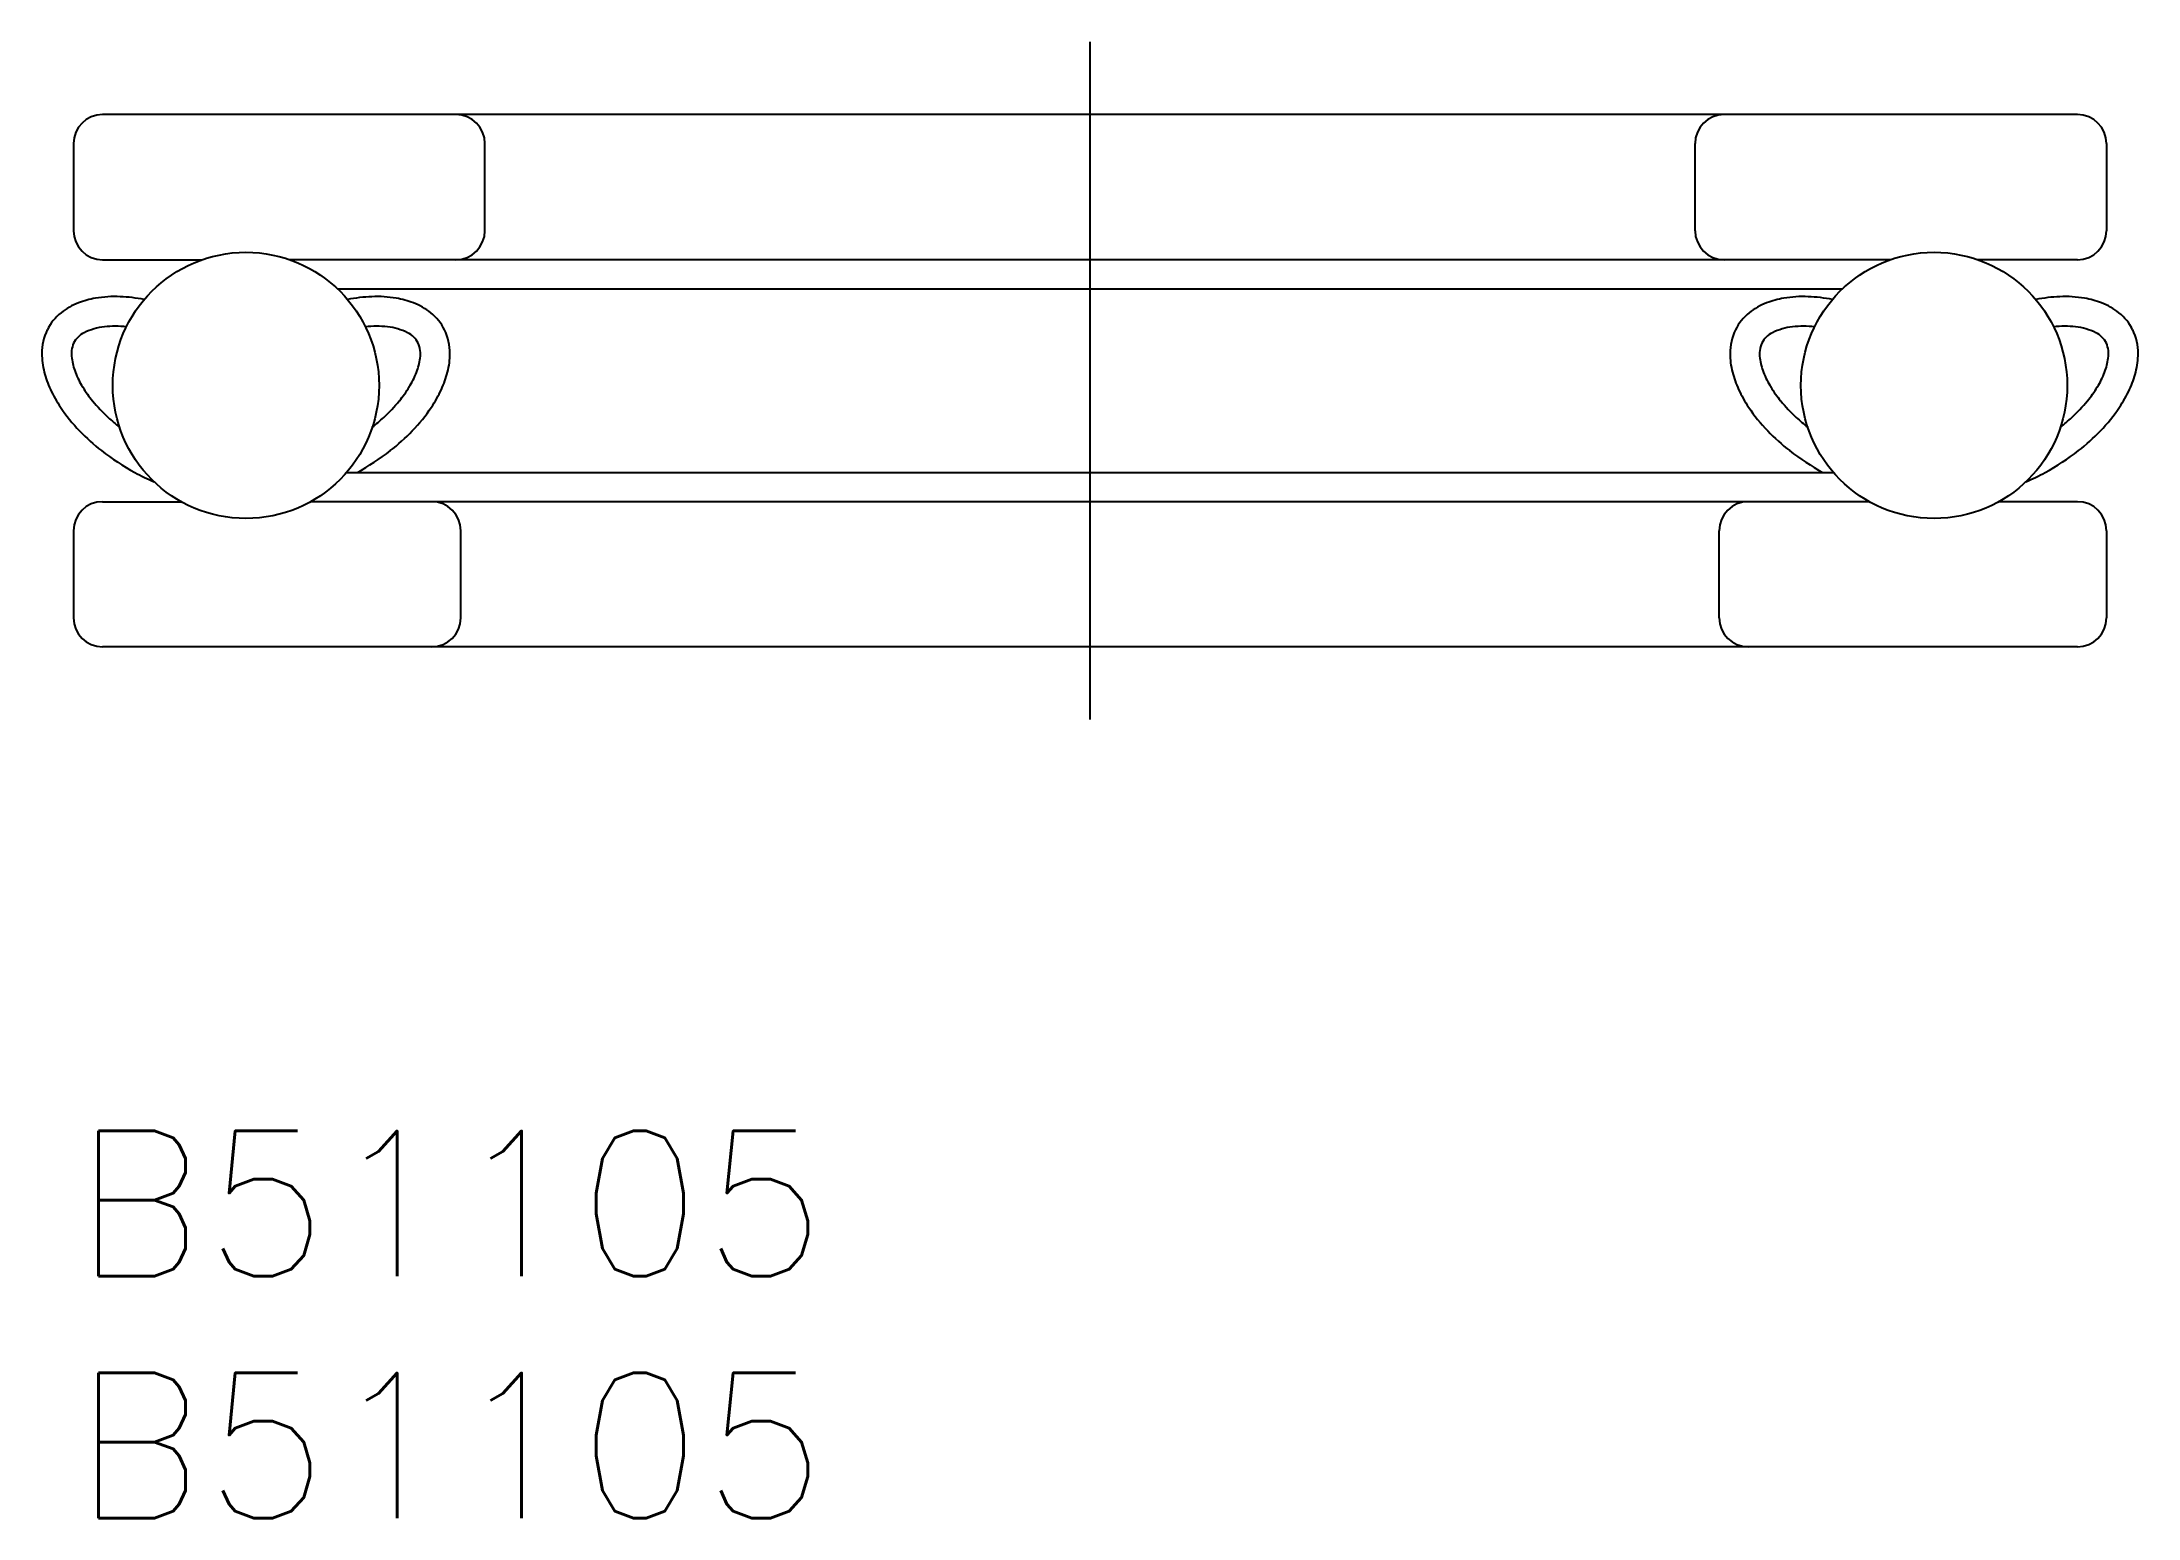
# Model space of a CAD drawing. Extents: x -0.7 to 42.7, y -8 to 22.5.
import ezdxf

# ---------------------------------------------------------------- set-up
doc = ezdxf.new("R2010")
doc.units = 0
doc.header["$LTSCALE"] = 0.5
doc.linetypes.add('CENTER', pattern=[50.8, 31.75, -6.35, 6.35, -6.35])
for name, color, linetype in [('MSM_CENTER', 1, 'CENTER'), ('MSM_CONTINUOUS', 7, 'CONTINUOUS'), ('MSM_PART_NUMBER', 7, 'CONTINUOUS')]:
    doc.layers.add(name, color=color, linetype=linetype)
doc.styles.get("Standard").update_dxf_attribs({"font": 'txt.shx', "height": 3, "bigfont": 'bigfont.shx'})

# ---------------------------------------------------------------- blocks, each defined once
blk = doc.blocks.new('*U2')
at = {"layer": 'MSM_PART_NUMBER'}
blk.add_text('B51105', height=3, dxfattribs=at).set_placement((0, -3))
blk = doc.blocks.new('*U3')
at = {"layer": 'MSM_PART_NUMBER'}
blk.add_text('B51105', height=3, dxfattribs=at).set_placement((0, -8))

msp = doc.modelspace()

# ---------------------------------------------------------------- linework, layer by layer
at = {"layer": 'MSM_CENTER'}
msp.add_line((21, 8.5), (21, 22.5), dxfattribs=at)
at = {"layer": 'MSM_CONTINUOUS'}
for p, q in [((41.4, 21), (0.6, 21)), ((0, 20.4), (0, 18.6)), ((8.5, 18.6), (8.5, 20.4)), ((33.5, 18.6), (33.5, 20.4)), ((42, 20.4), (42, 18.6)), ((0.6, 18), (2.659, 18)), ((37.535, 18), (4.465, 18)), ((41.4, 18), (39.341, 18)), ((5.452, 17.4), (36.548, 17.4)), ((36.361, 13.6), (5.639, 13.6)), ((0.6, 13), (2.224, 13)), ((37.1, 13), (4.9, 13)), ((41.4, 13), (39.776, 13)), ((0, 12.4), (0, 10.6)), ((8, 10.6), (8, 12.4)), ((34, 10.6), (34, 12.4)), ((42, 12.4), (42, 10.6)), ((41.4, 10), (0.6, 10))]:
    msp.add_line(p, q, dxfattribs=at)
for centre in [(3.562, 15.403), (38.438, 15.403)]:
    msp.add_circle(centre, 2.75, dxfattribs=at)
for centre, radius, start, end in [((0.6, 20.4), 0.6, 90, 180), ((7.9, 20.4), 0.6, 0, 90), ((34.1, 20.4), 0.6, 90, 180), ((41.4, 20.4), 0.6, 0, 90), ((0.6, 18.6), 0.6, 180, 270), ((7.9, 18.6), 0.6, 270, 0), ((34.1, 18.6), 0.6, 180, 270), ((41.4, 18.6), 0.6, 270, 360), ((0.364, 16.114), 1.005, 128.0809, 154.1656), ((0.558, 15.893), 1.299, 110.5527, 128.8106), ((0.77, 15.333), 1.898, 99.5726, 110.6355), ((0.854, 14.808), 2.43, 87.4457, 99.4491), ((0.831, 13.894), 3.344, 79.1357, 87.7594), ((6.293, 13.894), 3.344, 92.2406, 100.8643), ((6.27, 14.808), 2.43, 80.5509, 92.5543), ((6.353, 15.333), 1.898, 69.3645, 80.4274), ((6.566, 15.893), 1.299, 51.1894, 69.4473), ((6.76, 16.114), 1.005, 25.8344, 51.9191), ((35.24, 16.114), 1.005, 128.0809, 154.1656), ((35.434, 15.893), 1.299, 110.5527, 128.8106), ((35.647, 15.333), 1.898, 99.5726, 110.6355), ((35.73, 14.808), 2.43, 87.4457, 99.4491), ((35.707, 13.894), 3.344, 79.1357, 87.7594), ((41.169, 13.894), 3.344, 92.2406, 100.8643), ((41.146, 14.808), 2.43, 80.5509, 92.5543), ((41.23, 15.333), 1.898, 69.3645, 80.4274), ((41.442, 15.893), 1.299, 51.1894, 69.4473), ((41.636, 16.114), 1.005, 25.8344, 51.9191), ((0.451, 16.069), 1.104, 154.0532, 180.3753), ((0.442, 16.052), 0.492, 116.5745, 153.1045), ((0.756, 15.43), 1.188, 95.7428, 116.7258), ((0.871, 14.423), 2.203, 84.2028, 96.094), ((6.253, 14.423), 2.203, 83.906, 95.7972), ((6.368, 15.43), 1.188, 63.2742, 84.2572), ((6.682, 16.052), 0.492, 26.8955, 63.4255), ((6.673, 16.069), 1.104, 359.6247, 25.9468), ((35.327, 16.069), 1.104, 154.0532, 180.3753), ((35.318, 16.052), 0.492, 116.5745, 153.1045), ((35.632, 15.43), 1.188, 95.7428, 116.7258), ((35.747, 14.423), 2.203, 84.2028, 96.094), ((41.129, 14.423), 2.203, 83.906, 95.7972), ((41.244, 15.43), 1.188, 63.2742, 84.2572), ((41.558, 16.052), 0.492, 26.8955, 63.4255), ((41.549, 16.069), 1.104, 359.6247, 25.9468), ((0.92, 16.066), 1.573, 180.1492, 194.3246), ((0.543, 16.05), 0.586, 157.4236, 188.0455), ((6.581, 16.05), 0.586, 351.9545, 22.5764), ((6.204, 16.066), 1.573, 345.6754, 359.8508), ((35.796, 16.066), 1.573, 180.1492, 194.3246), ((35.419, 16.05), 0.586, 157.4236, 188.0455), ((41.457, 16.05), 0.586, 351.9545, 22.5764), ((41.08, 16.066), 1.573, 345.6754, 359.8508), ((1.445, 16.206), 2.116, 194.481, 204.8267), ((1.247, 16.134), 1.294, 187.3776, 200.9176), ((1.813, 16.374), 1.909, 201.5822, 211.7333), ((5.311, 16.374), 1.909, 328.2667, 338.4178), ((5.877, 16.134), 1.294, 339.0824, 352.6224), ((5.679, 16.206), 2.116, 335.1733, 345.519), ((36.321, 16.206), 2.116, 194.481, 204.8267), ((36.123, 16.134), 1.294, 187.3776, 200.9176), ((36.689, 16.374), 1.909, 201.5822, 211.7333), ((40.187, 16.374), 1.909, 328.2667, 338.4178), ((40.753, 16.134), 1.294, 339.0824, 352.6224), ((40.555, 16.206), 2.116, 335.1733, 345.519), ((2.177, 16.573), 2.935, 205.3274, 213.4976), ((2.322, 16.668), 2.496, 211.3246, 219.3793), ((4.802, 16.668), 2.496, 320.6207, 328.6754), ((4.947, 16.573), 2.935, 326.5024, 334.6726), ((37.053, 16.573), 2.935, 205.3274, 213.4976), ((37.198, 16.668), 2.496, 211.3246, 219.3793), ((39.678, 16.668), 2.496, 320.6207, 328.6754), ((39.823, 16.573), 2.935, 326.5024, 334.6726), ((2.702, 16.949), 3.58, 213.8861, 223.9556), ((3.279, 17.472), 3.746, 219.6072, 226.8196), ((4.649, 19.103), 5.874, 227.9583, 230.9869), ((2.475, 19.103), 5.874, 309.0131, 312.0417), ((3.845, 17.472), 3.746, 313.1804, 320.3928), ((4.422, 16.949), 3.58, 316.0444, 326.1139), ((37.578, 16.949), 3.58, 213.8861, 223.9556), ((38.155, 17.472), 3.746, 219.6072, 226.8196), ((39.525, 19.103), 5.874, 227.9583, 230.9869), ((37.351, 19.103), 5.874, 309.0131, 312.0417), ((38.721, 17.472), 3.746, 313.1804, 320.3928), ((39.298, 16.949), 3.58, 316.0444, 326.1139), ((3.178, 17.39), 4.229, 223.7771, 232.0611), ((3.945, 17.39), 4.229, 307.9389, 316.2229), ((38.055, 17.39), 4.229, 223.7771, 232.0611), ((38.822, 17.39), 4.229, 307.9389, 316.2229), ((3.651, 17.993), 4.995, 232.0342, 241.4828), ((3.473, 17.993), 4.995, 298.5172, 307.9658), ((38.527, 17.993), 4.995, 232.0342, 241.4828), ((38.349, 17.993), 4.995, 298.5172, 307.9658), ((3.772, 18.28), 5.305, 241.8135, 246.6047), ((3.352, 18.28), 5.305, 298.0985, 298.1865), ((38.648, 18.28), 5.305, 241.8135, 241.9015), ((38.228, 18.28), 5.305, 293.3953, 298.1865), ((0.6, 12.4), 0.6, 90, 180), ((7.4, 12.4), 0.6, 0, 90), ((34.6, 12.4), 0.6, 90, 180), ((41.4, 12.4), 0.6, 360, 90), ((0.6, 10.6), 0.6, 180, 270), ((7.4, 10.6), 0.6, 270, 0), ((34.6, 10.6), 0.6, 180, 270), ((41.4, 10.6), 0.6, 270, 0)]:
    msp.add_arc(centre, radius, start, end, dxfattribs=at)

# ---------------------------------------------------------------- block references
for name in ['*U2', '*U3']:
    msp.add_blockref(name, (0, 0), dxfattribs=at)

doc.saveas('drawing.dxf')
